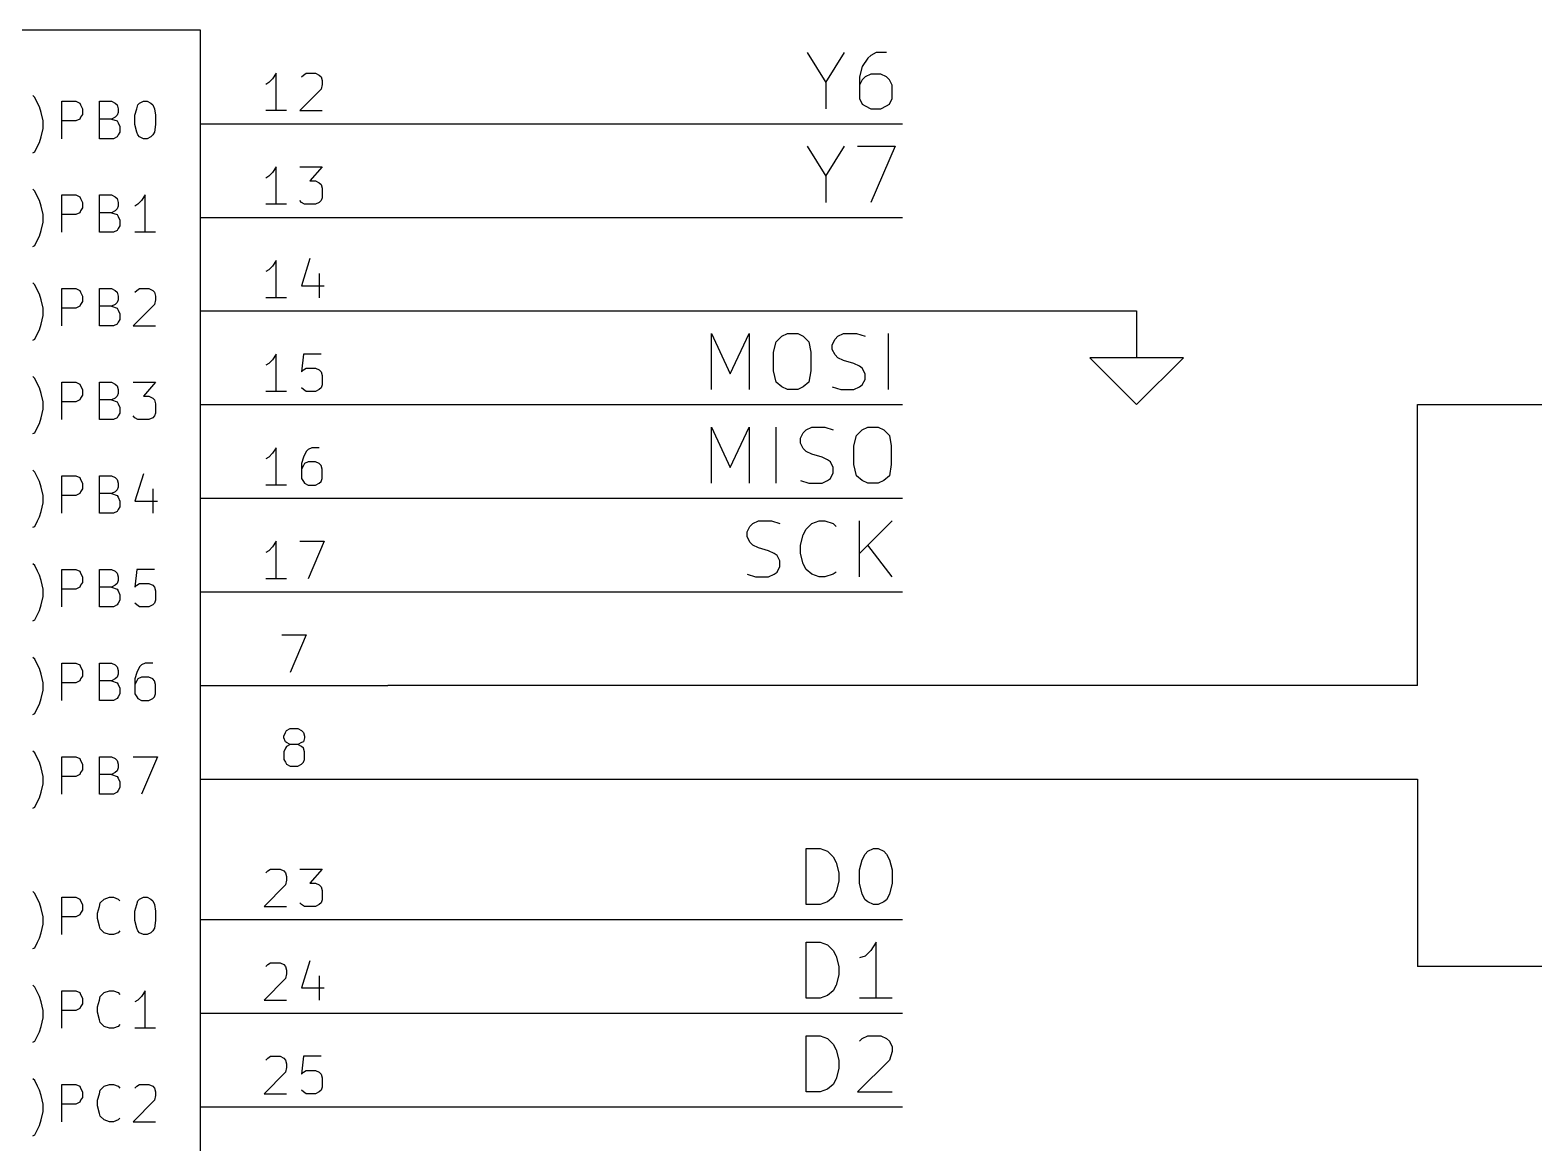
# Model space of a CAD drawing. Extents: x 4000 to 196000, y 4000 to 146000.
# Drawn here: x 50680 to 66745, y 121115 to 133000 of the extents above; entities that cross this region are included whole.
import ezdxf

# ---------------------------------------------------------------- set-up
doc = ezdxf.new("R2010")
doc.units = 0
doc.layers.add('BLACK', color=1, linetype='CONTINUOUS')

msp = doc.modelspace()

# ---------------------------------------------------------------- linework, layer by layer
at = {"layer": 'BLACK'}
for p, q in [((52500, 133000), (37500, 133000)), ((52500, 108000), (52500, 133000)), ((58980, 132760), (59180, 132440)), ((59180, 132440), (59380, 132760)), ((59630, 132700), (59570, 132610)), ((59660, 132730), (59630, 132700)), ((59720, 132760), (59660, 132730)), ((59830, 132760), (59720, 132760)), ((53310, 132540), (53270, 132480)), ((53310, 132140), (53310, 132540)), ((53600, 132520), (53630, 132540)), ((53630, 132540), (53730, 132540)), ((53730, 132540), (53770, 132520)), ((59570, 132610), (59540, 132500)), ((53230, 132440), (53200, 132420)), ((53270, 132480), (53230, 132440)), ((53580, 132500), (53600, 132520)), ((53770, 132520), (53790, 132500)), ((53790, 132500), (53800, 132460)), ((53800, 132420), (53790, 132370)), ((53800, 132460), (53800, 132420)), ((59180, 132440), (59180, 132160)), ((59540, 132500), (59540, 132270)), ((59570, 132470), (59540, 132410)), ((59600, 132500), (59570, 132470)), ((59660, 132530), (59600, 132500)), ((59770, 132530), (59660, 132530)), ((59830, 132500), (59770, 132530)), ((59860, 132470), (59830, 132500)), ((59890, 132410), (59860, 132470)), ((59890, 132270), (59890, 132410)), ((50730, 132280), (50710, 132300)), ((50760, 132220), (50730, 132280)), ((50780, 132180), (50760, 132220)), ((51020, 131840), (51020, 132240)), ((51020, 132240), (51170, 132240)), ((51170, 132240), (51210, 132220)), ((51210, 132220), (51220, 132200)), ((51420, 131840), (51420, 132240)), ((51420, 132240), (51550, 132240)), ((51550, 132240), (51590, 132220)), ((51590, 132220), (51610, 132200)), ((51830, 132200), (51850, 132220)), ((51850, 132220), (51890, 132240)), ((51890, 132240), (51930, 132240)), ((51930, 132240), (51970, 132220)), ((51970, 132220), (51990, 132200)), ((53790, 132370), (53560, 132140)), ((59540, 132270), (59570, 132210)), ((59860, 132210), (59890, 132270)), ((50800, 132120), (50780, 132180)), ((50820, 132030), (50800, 132120)), ((51220, 132070), (51210, 132050)), ((51220, 132200), (51240, 132160)), ((51240, 132100), (51220, 132070)), ((51240, 132160), (51240, 132100)), ((51590, 132070), (51550, 132050)), ((51610, 132090), (51590, 132070)), ((51610, 132200), (51620, 132160)), ((51620, 132120), (51610, 132090)), ((51620, 132160), (51620, 132120)), ((51800, 132090), (51820, 132160)), ((51800, 131990), (51800, 132090)), ((51820, 132160), (51830, 132200)), ((51990, 132200), (52010, 132160)), ((52010, 132160), (52020, 132090)), ((52020, 132090), (52020, 131990)), ((53420, 132140), (53200, 132140)), ((53560, 132140), (53800, 132140)), ((59570, 132210), (59600, 132190)), ((59600, 132190), (59660, 132160)), ((59660, 132160), (59770, 132160)), ((59770, 132160), (59830, 132190)), ((59830, 132190), (59860, 132210)), ((50800, 131860), (50820, 131950)), ((50820, 131950), (50820, 132030)), ((51170, 132030), (51020, 132030)), ((51210, 132050), (51170, 132030)), ((51550, 132050), (51420, 132050)), ((51550, 132050), (51610, 132030)), ((51610, 132030), (51620, 132010)), ((51620, 132010), (51640, 131970)), ((51640, 131910), (51620, 131880)), ((51640, 131970), (51640, 131910)), ((51820, 131910), (51800, 131990)), ((51830, 131880), (51820, 131910)), ((52010, 131910), (51990, 131880)), ((52020, 131990), (52010, 131910)), ((52500, 132000), (54500, 132000)), ((54500, 132000), (60000, 132000)), ((50730, 131700), (50760, 131760)), ((50760, 131760), (50780, 131800)), ((50780, 131800), (50800, 131860)), ((51570, 131840), (51420, 131840)), ((51610, 131860), (51570, 131840)), ((51620, 131880), (51610, 131860)), ((51850, 131860), (51830, 131880)), ((51890, 131840), (51850, 131860)), ((51930, 131840), (51890, 131840)), ((51970, 131860), (51930, 131840)), ((51990, 131880), (51970, 131860)), ((58980, 131760), (59180, 131440)), ((59180, 131440), (59380, 131760)), ((59520, 131760), (59920, 131760)), ((59920, 131760), (59660, 131160)), ((50710, 131690), (50730, 131700)), ((53230, 131440), (53200, 131420)), ((53270, 131480), (53230, 131440)), ((53310, 131540), (53270, 131480)), ((53310, 131140), (53310, 131540)), ((53560, 131540), (53800, 131540)), ((53800, 131540), (53670, 131390)), ((59180, 131440), (59180, 131160)), ((50730, 131280), (50710, 131300)), ((50760, 131220), (50730, 131280)), ((53670, 131390), (53730, 131390)), ((53730, 131390), (53770, 131370)), ((53770, 131370), (53790, 131350)), ((53790, 131350), (53800, 131310)), ((53800, 131310), (53800, 131210)), ((50780, 131180), (50760, 131220)), ((50800, 131120), (50780, 131180)), ((50820, 131030), (50800, 131120)), ((51020, 130840), (51020, 131240)), ((51020, 131240), (51170, 131240)), ((51170, 131240), (51210, 131220)), ((51210, 131220), (51220, 131200)), ((51220, 131200), (51240, 131160)), ((51240, 131100), (51220, 131070)), ((51240, 131160), (51240, 131100)), ((51420, 130840), (51420, 131240)), ((51420, 131240), (51550, 131240)), ((51550, 131240), (51590, 131220)), ((51590, 131220), (51610, 131200)), ((51610, 131200), (51620, 131160)), ((51620, 131120), (51610, 131090)), ((51620, 131160), (51620, 131120)), ((51830, 131140), (51800, 131120)), ((51870, 131180), (51830, 131140)), ((51910, 131240), (51870, 131180)), ((51910, 130840), (51910, 131240)), ((53420, 131140), (53200, 131140)), ((53580, 131160), (53560, 131180)), ((53610, 131140), (53580, 131160)), ((53730, 131140), (53610, 131140)), ((53770, 131160), (53730, 131140)), ((53790, 131180), (53770, 131160)), ((53800, 131210), (53790, 131180)), ((50800, 130860), (50820, 130950)), ((50820, 130950), (50820, 131030)), ((51170, 131030), (51020, 131030)), ((51210, 131050), (51170, 131030)), ((51220, 131070), (51210, 131050)), ((51550, 131050), (51420, 131050)), ((51590, 131070), (51550, 131050)), ((51550, 131050), (51610, 131030)), ((51610, 131090), (51590, 131070)), ((51610, 131030), (51620, 131010)), ((51620, 131010), (51640, 130970)), ((51640, 130970), (51640, 130910)), ((52500, 131000), (54500, 131000)), ((54500, 131000), (60000, 131000)), ((50760, 130760), (50780, 130800)), ((50780, 130800), (50800, 130860)), ((51570, 130840), (51420, 130840)), ((51610, 130860), (51570, 130840)), ((51620, 130880), (51610, 130860)), ((51640, 130910), (51620, 130880)), ((52020, 130840), (51800, 130840)), ((50710, 130690), (50730, 130700)), ((50730, 130700), (50760, 130760)), ((53270, 130480), (53230, 130440)), ((53310, 130540), (53270, 130480)), ((53310, 130140), (53310, 130540)), ((53670, 130560), (53580, 130270)), ((50730, 130280), (50710, 130300)), ((53230, 130440), (53200, 130420)), ((53770, 130400), (53770, 130140)), ((50760, 130220), (50730, 130280)), ((50780, 130180), (50760, 130220)), ((50800, 130120), (50780, 130180)), ((51020, 129840), (51020, 130240)), ((51020, 130240), (51170, 130240)), ((51170, 130240), (51210, 130220)), ((51210, 130220), (51220, 130200)), ((51220, 130200), (51240, 130160)), ((51240, 130160), (51240, 130100)), ((51420, 129840), (51420, 130240)), ((51420, 130240), (51550, 130240)), ((51550, 130240), (51590, 130220)), ((51590, 130220), (51610, 130200)), ((51610, 130200), (51620, 130160)), ((51620, 130160), (51620, 130120)), ((51800, 130200), (51820, 130220)), ((51820, 130220), (51850, 130240)), ((51850, 130240), (51950, 130240)), ((51950, 130240), (51990, 130220)), ((51990, 130220), (52010, 130200)), ((52010, 130200), (52020, 130160)), ((52020, 130160), (52020, 130120)), ((53420, 130140), (53200, 130140)), ((53580, 130270), (53820, 130270)), ((50820, 130030), (50800, 130120)), ((50820, 129950), (50820, 130030)), ((51170, 130030), (51020, 130030)), ((51210, 130050), (51170, 130030)), ((51220, 130070), (51210, 130050)), ((51240, 130100), (51220, 130070)), ((51550, 130050), (51420, 130050)), ((51590, 130070), (51550, 130050)), ((51550, 130050), (51610, 130030)), ((51610, 130090), (51590, 130070)), ((51620, 130120), (51610, 130090)), ((51610, 130030), (51620, 130010)), ((51620, 130010), (51640, 129970)), ((51640, 129970), (51640, 129910)), ((52010, 130070), (51780, 129840)), ((52020, 130120), (52010, 130070)), ((52500, 130000), (54500, 130000)), ((54500, 130000), (62500, 130000)), ((62500, 130000), (62500, 129500)), ((50780, 129800), (50800, 129860)), ((50800, 129860), (50820, 129950)), ((51570, 129840), (51420, 129840)), ((51610, 129860), (51570, 129840)), ((51620, 129880), (51610, 129860)), ((51640, 129910), (51620, 129880)), ((51780, 129840), (52020, 129840)), ((50710, 129690), (50730, 129700)), ((50730, 129700), (50760, 129760)), ((50760, 129760), (50780, 129800)), ((57960, 129160), (57960, 129760)), ((57960, 129760), (58160, 129330)), ((58160, 129330), (58360, 129760)), ((58360, 129760), (58360, 129160)), ((58620, 129560), (58650, 129670)), ((58650, 129670), (58710, 129730)), ((58710, 129730), (58770, 129760)), ((58770, 129760), (58880, 129760)), ((58880, 129760), (58940, 129730)), ((58940, 129730), (59000, 129670)), ((59000, 129670), (59020, 129560)), ((59250, 129640), (59280, 129700)), ((59280, 129700), (59310, 129730)), ((59310, 129730), (59370, 129760)), ((59370, 129760), (59510, 129760)), ((59510, 129760), (59600, 129730)), ((59850, 129160), (59850, 129760)), ((53310, 129540), (53270, 129480)), ((53310, 129140), (53310, 129540)), ((53600, 129540), (53580, 129350)), ((53790, 129540), (53600, 129540)), ((58620, 129360), (58620, 129560)), ((59020, 129560), (59020, 129360)), ((59250, 129590), (59250, 129640)), ((59280, 129530), (59250, 129590)), ((59310, 129500), (59280, 129530)), ((59370, 129470), (59310, 129500)), ((62000, 129500), (62500, 129000)), ((63000, 129500), (62000, 129500)), ((62500, 129000), (63000, 129500)), ((53230, 129440), (53200, 129420)), ((53270, 129480), (53230, 129440)), ((53580, 129350), (53600, 129370)), ((53600, 129370), (53630, 129390)), ((53630, 129390), (53730, 129390)), ((53730, 129390), (53770, 129370)), ((53770, 129370), (53790, 129350)), ((53790, 129350), (53800, 129310)), ((58650, 129240), (58620, 129360)), ((59020, 129360), (59000, 129240)), ((59480, 129440), (59370, 129470)), ((59540, 129410), (59480, 129440)), ((59570, 129390), (59540, 129410)), ((59600, 129330), (59570, 129390)), ((59600, 129270), (59600, 129330)), ((50730, 129280), (50710, 129300)), ((50760, 129220), (50730, 129280)), ((50780, 129180), (50760, 129220)), ((50800, 129120), (50780, 129180)), ((51020, 128840), (51020, 129240)), ((51020, 129240), (51170, 129240)), ((51170, 129240), (51210, 129220)), ((51210, 129220), (51220, 129200)), ((51220, 129200), (51240, 129160)), ((51420, 128840), (51420, 129240)), ((51420, 129240), (51550, 129240)), ((51550, 129240), (51590, 129220)), ((51590, 129220), (51610, 129200)), ((51610, 129200), (51620, 129160)), ((51780, 129240), (52020, 129240)), ((52020, 129240), (51890, 129090)), ((53600, 129160), (53580, 129180)), ((53790, 129180), (53770, 129160)), ((53800, 129210), (53790, 129180)), ((53800, 129310), (53800, 129210)), ((58710, 129190), (58650, 129240)), ((58770, 129160), (58710, 129190)), ((58940, 129190), (58880, 129160)), ((59000, 129240), (58940, 129190)), ((59250, 129190), (59340, 129160)), ((59480, 129160), (59540, 129190)), ((59540, 129190), (59570, 129210)), ((59570, 129210), (59600, 129270)), ((50820, 129030), (50800, 129120)), ((50820, 128950), (50820, 129030)), ((51170, 129030), (51020, 129030)), ((51210, 129050), (51170, 129030)), ((51220, 129070), (51210, 129050)), ((51240, 129100), (51220, 129070)), ((51240, 129160), (51240, 129100)), ((51550, 129050), (51420, 129050)), ((51590, 129070), (51550, 129050)), ((51550, 129050), (51610, 129030)), ((51610, 129090), (51590, 129070)), ((51620, 129120), (51610, 129090)), ((51610, 129030), (51620, 129010)), ((51620, 129160), (51620, 129120)), ((51620, 129010), (51640, 128970)), ((51890, 129090), (51950, 129090)), ((51950, 129090), (51990, 129070)), ((51990, 129070), (52010, 129050)), ((52010, 129050), (52020, 129010)), ((52020, 129010), (52020, 128910)), ((53420, 129140), (53200, 129140)), ((53630, 129140), (53600, 129160)), ((53730, 129140), (53630, 129140)), ((53770, 129160), (53730, 129140)), ((58880, 129160), (58770, 129160)), ((59340, 129160), (59480, 129160)), ((50780, 128800), (50800, 128860)), ((50800, 128860), (50820, 128950)), ((51610, 128860), (51570, 128840)), ((51620, 128880), (51610, 128860)), ((51640, 128910), (51620, 128880)), ((51640, 128970), (51640, 128910)), ((51800, 128860), (51780, 128880)), ((51830, 128840), (51800, 128860)), ((51990, 128860), (51950, 128840)), ((52010, 128880), (51990, 128860)), ((52020, 128910), (52010, 128880)), ((52500, 129000), (54500, 129000)), ((54500, 129000), (60000, 129000)), ((65500, 126000), (65500, 129000)), ((65500, 129000), (73500, 129000)), ((50710, 128690), (50730, 128700)), ((50730, 128700), (50760, 128760)), ((50760, 128760), (50780, 128800)), ((51570, 128840), (51420, 128840)), ((51950, 128840), (51830, 128840)), ((57960, 128160), (57960, 128760)), ((57960, 128760), (58160, 128330)), ((58160, 128330), (58360, 128760)), ((58360, 128760), (58360, 128160)), ((58650, 128160), (58650, 128760)), ((58910, 128640), (58940, 128700)), ((58940, 128700), (58970, 128730)), ((58970, 128730), (59030, 128760)), ((59030, 128760), (59170, 128760)), ((59170, 128760), (59260, 128730)), ((59510, 128670), (59570, 128730)), ((59570, 128730), (59630, 128760)), ((59630, 128760), (59740, 128760)), ((59740, 128760), (59800, 128730)), ((59800, 128730), (59860, 128670)), ((53310, 128540), (53270, 128480)), ((53310, 128140), (53310, 128540)), ((53650, 128520), (53630, 128500)), ((53690, 128540), (53650, 128520)), ((53770, 128540), (53690, 128540)), ((58910, 128590), (58910, 128640)), ((58940, 128530), (58910, 128590)), ((58970, 128500), (58940, 128530)), ((59480, 128560), (59510, 128670)), ((59480, 128360), (59480, 128560)), ((59860, 128670), (59880, 128560)), ((59880, 128560), (59880, 128360)), ((53230, 128440), (53200, 128420)), ((53270, 128480), (53230, 128440)), ((53600, 128440), (53580, 128370)), ((53580, 128370), (53580, 128210)), ((53630, 128500), (53600, 128440)), ((53610, 128370), (53600, 128350)), ((53650, 128390), (53610, 128370)), ((53730, 128390), (53650, 128390)), ((53770, 128370), (53730, 128390)), ((53790, 128350), (53770, 128370)), ((59030, 128470), (58970, 128500)), ((59140, 128440), (59030, 128470)), ((59200, 128410), (59140, 128440)), ((59230, 128390), (59200, 128410)), ((59260, 128330), (59230, 128390)), ((59510, 128240), (59480, 128360)), ((59880, 128360), (59860, 128240)), ((50730, 128280), (50710, 128300)), ((50760, 128220), (50730, 128280)), ((50780, 128180), (50760, 128220)), ((51020, 127840), (51020, 128240)), ((51020, 128240), (51170, 128240)), ((51170, 128240), (51210, 128220)), ((51210, 128220), (51220, 128200)), ((51220, 128200), (51240, 128160)), ((51420, 127840), (51420, 128240)), ((51420, 128240), (51550, 128240)), ((51550, 128240), (51590, 128220)), ((51590, 128220), (51610, 128200)), ((51610, 128200), (51620, 128160)), ((51890, 128260), (51800, 127970)), ((53600, 128350), (53580, 128310)), ((53580, 128210), (53600, 128180)), ((53800, 128310), (53790, 128350)), ((53790, 128180), (53800, 128210)), ((53800, 128210), (53800, 128310)), ((59200, 128190), (59230, 128210)), ((59230, 128210), (59260, 128270)), ((59260, 128270), (59260, 128330)), ((59570, 128190), (59510, 128240)), ((59860, 128240), (59800, 128190)), ((50800, 128120), (50780, 128180)), ((50820, 128030), (50800, 128120)), ((51210, 128050), (51170, 128030)), ((51220, 128070), (51210, 128050)), ((51240, 128100), (51220, 128070)), ((51240, 128160), (51240, 128100)), ((51550, 128050), (51420, 128050)), ((51590, 128070), (51550, 128050)), ((51550, 128050), (51610, 128030)), ((51610, 128090), (51590, 128070)), ((51620, 128120), (51610, 128090)), ((51620, 128160), (51620, 128120)), ((51990, 128100), (51990, 127840)), ((53420, 128140), (53200, 128140)), ((53600, 128180), (53610, 128160)), ((53610, 128160), (53650, 128140)), ((53650, 128140), (53730, 128140)), ((53730, 128140), (53770, 128160)), ((53770, 128160), (53790, 128180)), ((58910, 128190), (59000, 128160)), ((59000, 128160), (59140, 128160)), ((59140, 128160), (59200, 128190)), ((59630, 128160), (59570, 128190)), ((59740, 128160), (59630, 128160)), ((59800, 128190), (59740, 128160)), ((50800, 127860), (50820, 127950)), ((50820, 127950), (50820, 128030)), ((51170, 128030), (51020, 128030)), ((51610, 128030), (51620, 128010)), ((51620, 127880), (51610, 127860)), ((51620, 128010), (51640, 127970)), ((51640, 127910), (51620, 127880)), ((51640, 127970), (51640, 127910)), ((51800, 127970), (52040, 127970)), ((52500, 128000), (54500, 128000)), ((54500, 128000), (60000, 128000)), ((50730, 127700), (50760, 127760)), ((50760, 127760), (50780, 127800)), ((50780, 127800), (50800, 127860)), ((51570, 127840), (51420, 127840)), ((51610, 127860), (51570, 127840)), ((58370, 127700), (58400, 127730)), ((58400, 127730), (58460, 127760)), ((58460, 127760), (58600, 127760)), ((58600, 127760), (58690, 127730)), ((58970, 127670), (59030, 127730)), ((59030, 127730), (59110, 127760)), ((59110, 127760), (59170, 127760)), ((59170, 127760), (59260, 127730)), ((59260, 127730), (59290, 127700)), ((59540, 127160), (59540, 127760)), ((59890, 127760), (59540, 127410)), ((50710, 127690), (50730, 127700)), ((58340, 127640), (58370, 127700)), ((58340, 127590), (58340, 127640)), ((58370, 127530), (58340, 127590)), ((58910, 127500), (58940, 127610)), ((58940, 127610), (58970, 127670)), ((53230, 127440), (53200, 127420)), ((53270, 127480), (53230, 127440)), ((53310, 127540), (53270, 127480)), ((53310, 127140), (53310, 127540)), ((53560, 127540), (53820, 127540)), ((53820, 127540), (53650, 127140)), ((58400, 127500), (58370, 127530)), ((58460, 127470), (58400, 127500)), ((58570, 127440), (58460, 127470)), ((58630, 127410), (58570, 127440)), ((58660, 127390), (58630, 127410)), ((58910, 127410), (58910, 127500)), ((58940, 127300), (58910, 127410)), ((59890, 127160), (59630, 127500)), ((50730, 127280), (50710, 127300)), ((50760, 127220), (50730, 127280)), ((51020, 126840), (51020, 127240)), ((51020, 127240), (51170, 127240)), ((51170, 127240), (51210, 127220)), ((51420, 126840), (51420, 127240)), ((51420, 127240), (51550, 127240)), ((51550, 127240), (51590, 127220)), ((51820, 127240), (51800, 127050)), ((52010, 127240), (51820, 127240)), ((58690, 127330), (58660, 127390)), ((58660, 127210), (58690, 127270)), ((58690, 127270), (58690, 127330)), ((58970, 127240), (58940, 127300)), ((59030, 127190), (58970, 127240)), ((50780, 127180), (50760, 127220)), ((50800, 127120), (50780, 127180)), ((50820, 127030), (50800, 127120)), ((51210, 127220), (51220, 127200)), ((51220, 127200), (51240, 127160)), ((51240, 127100), (51220, 127070)), ((51240, 127160), (51240, 127100)), ((51590, 127220), (51610, 127200)), ((51610, 127090), (51590, 127070)), ((51610, 127200), (51620, 127160)), ((51620, 127120), (51610, 127090)), ((51620, 127160), (51620, 127120)), ((51820, 127070), (51850, 127090)), ((51850, 127090), (51950, 127090)), ((51950, 127090), (51990, 127070)), ((53420, 127140), (53200, 127140)), ((58340, 127190), (58430, 127160)), ((58430, 127160), (58570, 127160)), ((58570, 127160), (58630, 127190)), ((58630, 127190), (58660, 127210)), ((59110, 127160), (59030, 127190)), ((59170, 127160), (59110, 127160)), ((59260, 127190), (59170, 127160)), ((59290, 127210), (59260, 127190)), ((50800, 126860), (50820, 126950)), ((50820, 126950), (50820, 127030)), ((51170, 127030), (51020, 127030)), ((51210, 127050), (51170, 127030)), ((51220, 127070), (51210, 127050)), ((51550, 127050), (51420, 127050)), ((51590, 127070), (51550, 127050)), ((51550, 127050), (51610, 127030)), ((51610, 127030), (51620, 127010)), ((51620, 127010), (51640, 126970)), ((51640, 126970), (51640, 126910)), ((51800, 127050), (51820, 127070)), ((51990, 127070), (52010, 127050)), ((52010, 127050), (52020, 127010)), ((52020, 127010), (52020, 126910)), ((52500, 127000), (54500, 127000)), ((54500, 127000), (60000, 127000)), ((50730, 126700), (50760, 126760)), ((50760, 126760), (50780, 126800)), ((50780, 126800), (50800, 126860)), ((51570, 126840), (51420, 126840)), ((51610, 126860), (51570, 126840)), ((51620, 126880), (51610, 126860)), ((51640, 126910), (51620, 126880)), ((51820, 126860), (51800, 126880)), ((51850, 126840), (51820, 126860)), ((51950, 126840), (51850, 126840)), ((51990, 126860), (51950, 126840)), ((52010, 126880), (51990, 126860)), ((52020, 126910), (52010, 126880)), ((50710, 126690), (50730, 126700)), ((53370, 126540), (53630, 126540)), ((53630, 126540), (53460, 126140)), ((50730, 126280), (50710, 126300)), ((50760, 126220), (50730, 126280)), ((50780, 126180), (50760, 126220)), ((50800, 126120), (50780, 126180)), ((50820, 126030), (50800, 126120)), ((51020, 125840), (51020, 126240)), ((51020, 126240), (51170, 126240)), ((51170, 126240), (51210, 126220)), ((51210, 126220), (51220, 126200)), ((51220, 126200), (51240, 126160)), ((51240, 126160), (51240, 126100)), ((51420, 125840), (51420, 126240)), ((51420, 126240), (51550, 126240)), ((51550, 126240), (51590, 126220)), ((51590, 126220), (51610, 126200)), ((51610, 126200), (51620, 126160)), ((51620, 126120), (51610, 126090)), ((51620, 126160), (51620, 126120)), ((51820, 126140), (51800, 126070)), ((51850, 126200), (51820, 126140)), ((51870, 126220), (51850, 126200)), ((51910, 126240), (51870, 126220)), ((51990, 126240), (51910, 126240)), ((50800, 125860), (50820, 125950)), ((50820, 125950), (50820, 126030)), ((51170, 126030), (51020, 126030)), ((51210, 126050), (51170, 126030)), ((51220, 126070), (51210, 126050)), ((51240, 126100), (51220, 126070)), ((51550, 126050), (51420, 126050)), ((51590, 126070), (51550, 126050)), ((51550, 126050), (51610, 126030)), ((51610, 126090), (51590, 126070)), ((51610, 126030), (51620, 126010)), ((51620, 126010), (51640, 125970)), ((51640, 125970), (51640, 125910)), ((51800, 126070), (51800, 125910)), ((51820, 126050), (51800, 126010)), ((51830, 126070), (51820, 126050)), ((51870, 126090), (51830, 126070)), ((51950, 126090), (51870, 126090)), ((51990, 126070), (51950, 126090)), ((52010, 126050), (51990, 126070)), ((52020, 126010), (52010, 126050)), ((52020, 125910), (52020, 126010)), ((52500, 126000), (54500, 126000)), ((65500, 126000), (54500, 126000)), ((50760, 125760), (50780, 125800)), ((50780, 125800), (50800, 125860)), ((51570, 125840), (51420, 125840)), ((51610, 125860), (51570, 125840)), ((51620, 125880), (51610, 125860)), ((51640, 125910), (51620, 125880)), ((51800, 125910), (51820, 125880)), ((51820, 125880), (51830, 125860)), ((51830, 125860), (51870, 125840)), ((51870, 125840), (51950, 125840)), ((51950, 125840), (51990, 125860)), ((51990, 125860), (52010, 125880)), ((52010, 125880), (52020, 125910)), ((50710, 125690), (50730, 125700)), ((50730, 125700), (50760, 125760)), ((53390, 125460), (53410, 125500)), ((53410, 125500), (53420, 125520)), ((53420, 125520), (53460, 125540)), ((53460, 125540), (53540, 125540)), ((53540, 125540), (53580, 125520)), ((53580, 125520), (53600, 125500)), ((53600, 125500), (53610, 125460)), ((53390, 125440), (53390, 125460)), ((53410, 125400), (53390, 125440)), ((53410, 125330), (53390, 125290)), ((53420, 125390), (53410, 125400)), ((53420, 125350), (53410, 125330)), ((53460, 125370), (53420, 125390)), ((53460, 125370), (53420, 125350)), ((53540, 125370), (53460, 125370)), ((53580, 125390), (53540, 125370)), ((53580, 125350), (53540, 125370)), ((53600, 125400), (53580, 125390)), ((53600, 125330), (53580, 125350)), ((53610, 125440), (53600, 125400)), ((53610, 125290), (53600, 125330)), ((53610, 125460), (53610, 125440)), ((50730, 125280), (50710, 125300)), ((50760, 125220), (50730, 125280)), ((50780, 125180), (50760, 125220)), ((50800, 125120), (50780, 125180)), ((51020, 124840), (51020, 125240)), ((51020, 125240), (51170, 125240)), ((51170, 125240), (51210, 125220)), ((51210, 125220), (51220, 125200)), ((51220, 125200), (51240, 125160)), ((51240, 125160), (51240, 125100)), ((51420, 124840), (51420, 125240)), ((51420, 125240), (51550, 125240)), ((51550, 125240), (51590, 125220)), ((51590, 125220), (51610, 125200)), ((51610, 125200), (51620, 125160)), ((51620, 125160), (51620, 125120)), ((51780, 125240), (52040, 125240)), ((52040, 125240), (51870, 124840)), ((53390, 125290), (53390, 125210)), ((53390, 125210), (53410, 125180)), ((53410, 125180), (53420, 125160)), ((53420, 125160), (53460, 125140)), ((53540, 125140), (53580, 125160)), ((53580, 125160), (53600, 125180)), ((53600, 125180), (53610, 125210)), ((53610, 125210), (53610, 125290)), ((50820, 125030), (50800, 125120)), ((50820, 124950), (50820, 125030)), ((51170, 125030), (51020, 125030)), ((51210, 125050), (51170, 125030)), ((51220, 125070), (51210, 125050)), ((51240, 125100), (51220, 125070)), ((51550, 125050), (51420, 125050)), ((51590, 125070), (51550, 125050)), ((51550, 125050), (51610, 125030)), ((51610, 125090), (51590, 125070)), ((51620, 125120), (51610, 125090)), ((51610, 125030), (51620, 125010)), ((51620, 125010), (51640, 124970)), ((52500, 125000), (54500, 125000)), ((53460, 125140), (53540, 125140)), ((54500, 125000), (65500, 125000)), ((65500, 125000), (65500, 123000)), ((50780, 124800), (50800, 124860)), ((50800, 124860), (50820, 124950)), ((51570, 124840), (51420, 124840)), ((51610, 124860), (51570, 124840)), ((51620, 124880), (51610, 124860)), ((51640, 124910), (51620, 124880)), ((51640, 124970), (51640, 124910)), ((50710, 124690), (50730, 124700)), ((50730, 124700), (50760, 124760)), ((50760, 124760), (50780, 124800)), ((58970, 123660), (58970, 124260)), ((58970, 124260), (59120, 124260)), ((59120, 124260), (59200, 124230)), ((59200, 124230), (59260, 124170)), ((59570, 124140), (59600, 124200)), ((59600, 124200), (59630, 124230)), ((59630, 124230), (59690, 124260)), ((59690, 124260), (59740, 124260)), ((59740, 124260), (59800, 124230)), ((59800, 124230), (59830, 124200)), ((59830, 124200), (59860, 124140)), ((53220, 124020), (53250, 124040)), ((53250, 124040), (53350, 124040)), ((53350, 124040), (53390, 124020)), ((53560, 124040), (53800, 124040)), ((53800, 124040), (53670, 123890)), ((59260, 124170), (59290, 124110)), ((59290, 124110), (59320, 124000)), ((59540, 124030), (59570, 124140)), ((59540, 123890), (59540, 124030)), ((59860, 124140), (59890, 124030)), ((59890, 124030), (59890, 123890)), ((53410, 123870), (53180, 123640)), ((53200, 124000), (53220, 124020)), ((53390, 124020), (53410, 124000)), ((53410, 124000), (53420, 123960)), ((53420, 123920), (53410, 123870)), ((53420, 123960), (53420, 123920)), ((53670, 123890), (53730, 123890)), ((53730, 123890), (53770, 123870)), ((53770, 123870), (53790, 123850)), ((59320, 123910), (59290, 123800)), ((59320, 124000), (59320, 123910)), ((59570, 123770), (59540, 123890)), ((59890, 123890), (59860, 123770)), ((50730, 123780), (50710, 123800)), ((50760, 123720), (50730, 123780)), ((50780, 123680), (50760, 123720)), ((51020, 123340), (51020, 123740)), ((51020, 123740), (51170, 123740)), ((51170, 123740), (51210, 123720)), ((51210, 123720), (51220, 123700)), ((51430, 123680), (51470, 123720)), ((51470, 123720), (51530, 123740)), ((51530, 123740), (51570, 123740)), ((51570, 123740), (51620, 123720)), ((51620, 123720), (51640, 123700)), ((51830, 123700), (51850, 123720)), ((51850, 123720), (51890, 123740)), ((51890, 123740), (51930, 123740)), ((51930, 123740), (51970, 123720)), ((51970, 123720), (51990, 123700)), ((53790, 123850), (53800, 123810)), ((53800, 123710), (53790, 123680)), ((53800, 123810), (53800, 123710)), ((59260, 123740), (59200, 123690)), ((59290, 123800), (59260, 123740)), ((59600, 123710), (59570, 123770)), ((59630, 123690), (59600, 123710)), ((59830, 123710), (59800, 123690)), ((59860, 123770), (59830, 123710)), ((50800, 123620), (50780, 123680)), ((50820, 123530), (50800, 123620)), ((51210, 123550), (51170, 123530)), ((51220, 123570), (51210, 123550)), ((51220, 123700), (51240, 123660)), ((51240, 123600), (51220, 123570)), ((51240, 123660), (51240, 123600)), ((51400, 123570), (51420, 123640)), ((51400, 123510), (51400, 123570)), ((51420, 123640), (51430, 123680)), ((51800, 123590), (51820, 123660)), ((51800, 123490), (51800, 123590)), ((51820, 123660), (51830, 123700)), ((51990, 123700), (52010, 123660)), ((52010, 123660), (52020, 123590)), ((52020, 123590), (52020, 123490)), ((53180, 123640), (53420, 123640)), ((53580, 123660), (53560, 123680)), ((53610, 123640), (53580, 123660)), ((53730, 123640), (53610, 123640)), ((53770, 123660), (53730, 123640)), ((53790, 123680), (53770, 123660)), ((59120, 123660), (58970, 123660)), ((59200, 123690), (59120, 123660)), ((59690, 123660), (59630, 123690)), ((59740, 123660), (59690, 123660)), ((59800, 123690), (59740, 123660)), ((50800, 123360), (50820, 123450)), ((50820, 123450), (50820, 123530)), ((51170, 123530), (51020, 123530)), ((51420, 123430), (51400, 123510)), ((51430, 123400), (51420, 123430)), ((51470, 123360), (51430, 123400)), ((51640, 123380), (51620, 123360)), ((51820, 123410), (51800, 123490)), ((51830, 123380), (51820, 123410)), ((51850, 123360), (51830, 123380)), ((51990, 123380), (51970, 123360)), ((52010, 123410), (51990, 123380)), ((52020, 123490), (52010, 123410)), ((52500, 123500), (54500, 123500)), ((54500, 123500), (60000, 123500)), ((50730, 123200), (50760, 123260)), ((50760, 123260), (50780, 123300)), ((50780, 123300), (50800, 123360)), ((51530, 123340), (51470, 123360)), ((51570, 123340), (51530, 123340)), ((51620, 123360), (51570, 123340)), ((51890, 123340), (51850, 123360)), ((51930, 123340), (51890, 123340)), ((51970, 123360), (51930, 123340)), ((58970, 122660), (58970, 123260)), ((58970, 123260), (59120, 123260)), ((59120, 123260), (59200, 123230)), ((59200, 123230), (59260, 123170)), ((59720, 123260), (59660, 123170)), ((59720, 122660), (59720, 123260)), ((50710, 123190), (50730, 123200)), ((53670, 123060), (53580, 122770)), ((59260, 123170), (59290, 123110)), ((59290, 123110), (59320, 123000)), ((59600, 123110), (59540, 123090)), ((59660, 123170), (59600, 123110)), ((53200, 123000), (53220, 123020)), ((53220, 123020), (53250, 123040)), ((53250, 123040), (53350, 123040)), ((53350, 123040), (53390, 123020)), ((53390, 123020), (53410, 123000)), ((53410, 123000), (53420, 122960)), ((53420, 122920), (53410, 122870)), ((53420, 122960), (53420, 122920)), ((53770, 122900), (53770, 122640)), ((59320, 122910), (59290, 122800)), ((59320, 123000), (59320, 122910)), ((73500, 123000), (65500, 123000)), ((50730, 122780), (50710, 122800)), ((50760, 122720), (50730, 122780)), ((51020, 122340), (51020, 122740)), ((51020, 122740), (51170, 122740)), ((51170, 122740), (51210, 122720)), ((51470, 122720), (51530, 122740)), ((51530, 122740), (51570, 122740)), ((51570, 122740), (51620, 122720)), ((51910, 122740), (51870, 122680)), ((51910, 122340), (51910, 122740)), ((53410, 122870), (53180, 122640)), ((53580, 122770), (53820, 122770)), ((59260, 122740), (59200, 122690)), ((59290, 122800), (59260, 122740)), ((50780, 122680), (50760, 122720)), ((50800, 122620), (50780, 122680)), ((50820, 122530), (50800, 122620)), ((51210, 122720), (51220, 122700)), ((51220, 122700), (51240, 122660)), ((51240, 122600), (51220, 122570)), ((51240, 122660), (51240, 122600)), ((51400, 122570), (51420, 122640)), ((51420, 122640), (51430, 122680)), ((51430, 122680), (51470, 122720)), ((51620, 122720), (51640, 122700)), ((51830, 122640), (51800, 122620)), ((51870, 122680), (51830, 122640)), ((53180, 122640), (53420, 122640)), ((59120, 122660), (58970, 122660)), ((59200, 122690), (59120, 122660)), ((59890, 122660), (59540, 122660)), ((50800, 122360), (50820, 122450)), ((50820, 122450), (50820, 122530)), ((51170, 122530), (51020, 122530)), ((51210, 122550), (51170, 122530)), ((51220, 122570), (51210, 122550)), ((51400, 122510), (51400, 122570)), ((51420, 122430), (51400, 122510)), ((51430, 122400), (51420, 122430)), ((52500, 122500), (54500, 122500)), ((54500, 122500), (60000, 122500)), ((50730, 122200), (50760, 122260)), ((50760, 122260), (50780, 122300)), ((50780, 122300), (50800, 122360)), ((51470, 122360), (51430, 122400)), ((51530, 122340), (51470, 122360)), ((51570, 122340), (51530, 122340)), ((51620, 122360), (51570, 122340)), ((51640, 122380), (51620, 122360)), ((52020, 122340), (51800, 122340)), ((58970, 121660), (58970, 122260)), ((58970, 122260), (59120, 122260)), ((59120, 122260), (59200, 122230)), ((59570, 122230), (59630, 122260)), ((59630, 122260), (59770, 122260)), ((59770, 122260), (59830, 122230)), ((50710, 122190), (50730, 122200)), ((59200, 122230), (59260, 122170)), ((59260, 122170), (59290, 122110)), ((59290, 122110), (59320, 122000)), ((59540, 122200), (59570, 122230)), ((59830, 122230), (59860, 122200)), ((59860, 122200), (59890, 122140)), ((59890, 122140), (59890, 122090)), ((53200, 122000), (53220, 122020)), ((53220, 122020), (53250, 122040)), ((53250, 122040), (53350, 122040)), ((53350, 122040), (53390, 122020)), ((53390, 122020), (53410, 122000)), ((53410, 122000), (53420, 121960)), ((53420, 121960), (53420, 121920)), ((53600, 122040), (53580, 121850)), ((53790, 122040), (53600, 122040)), ((59320, 122000), (59320, 121910)), ((59860, 122000), (59520, 121660)), ((59890, 122090), (59860, 122000)), ((50730, 121780), (50710, 121800)), ((50760, 121720), (50730, 121780)), ((53410, 121870), (53180, 121640)), ((53420, 121920), (53410, 121870)), ((53580, 121850), (53600, 121870)), ((53600, 121870), (53630, 121890)), ((53630, 121890), (53730, 121890)), ((53730, 121890), (53770, 121870)), ((53770, 121870), (53790, 121850)), ((53790, 121850), (53800, 121810)), ((53800, 121810), (53800, 121710)), ((59290, 121800), (59260, 121740)), ((59320, 121910), (59290, 121800)), ((50780, 121680), (50760, 121720)), ((50800, 121620), (50780, 121680)), ((50820, 121530), (50800, 121620)), ((51020, 121340), (51020, 121740)), ((51020, 121740), (51170, 121740)), ((51170, 121740), (51210, 121720)), ((51210, 121720), (51220, 121700)), ((51220, 121700), (51240, 121660)), ((51240, 121660), (51240, 121600)), ((51400, 121570), (51420, 121640)), ((51420, 121640), (51430, 121680)), ((51430, 121680), (51470, 121720)), ((51470, 121720), (51530, 121740)), ((51530, 121740), (51570, 121740)), ((51570, 121740), (51620, 121720)), ((51620, 121720), (51640, 121700)), ((51800, 121700), (51820, 121720)), ((51820, 121720), (51850, 121740)), ((51850, 121740), (51950, 121740)), ((51950, 121740), (51990, 121720)), ((51990, 121720), (52010, 121700)), ((52010, 121700), (52020, 121660)), ((52020, 121620), (52010, 121570)), ((52020, 121660), (52020, 121620)), ((53180, 121640), (53420, 121640)), ((53600, 121660), (53580, 121680)), ((53630, 121640), (53600, 121660)), ((53730, 121640), (53630, 121640)), ((53770, 121660), (53730, 121640)), ((53790, 121680), (53770, 121660)), ((53800, 121710), (53790, 121680)), ((59120, 121660), (58970, 121660)), ((59200, 121690), (59120, 121660)), ((59260, 121740), (59200, 121690)), ((59520, 121660), (59890, 121660)), ((50820, 121450), (50820, 121530)), ((51170, 121530), (51020, 121530)), ((51210, 121550), (51170, 121530)), ((51220, 121570), (51210, 121550)), ((51240, 121600), (51220, 121570)), ((51400, 121510), (51400, 121570)), ((51420, 121430), (51400, 121510)), ((52010, 121570), (51780, 121340)), ((52500, 121500), (54500, 121500)), ((54500, 121500), (60000, 121500)), ((50760, 121260), (50780, 121300)), ((50780, 121300), (50800, 121360)), ((50800, 121360), (50820, 121450)), ((51430, 121400), (51420, 121430)), ((51470, 121360), (51430, 121400)), ((51530, 121340), (51470, 121360)), ((51570, 121340), (51530, 121340)), ((51620, 121360), (51570, 121340)), ((51640, 121380), (51620, 121360)), ((51780, 121340), (52020, 121340)), ((50710, 121190), (50730, 121200)), ((50730, 121200), (50760, 121260))]:
    msp.add_line(p, q, dxfattribs=at)

doc.saveas('drawing.dxf')
